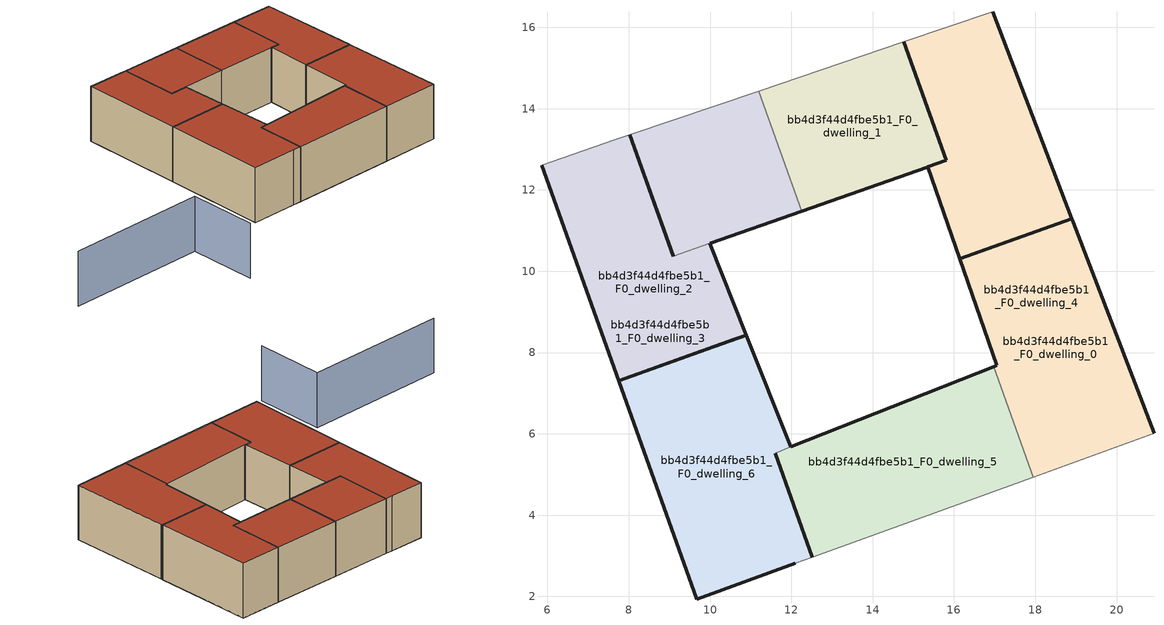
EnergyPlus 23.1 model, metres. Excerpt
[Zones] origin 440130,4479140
bb4d3f44d4fbe5b1_F0_dwelling_0
 floor ground (EU_floor_Construction): 20.92,6.01 18.94,11.2 18.9,11.29 16.62,10.47 16.14,10.3 17.06,7.69 16.97,7.66 17.95,4.93 z0; 18.9,11.29 16.14,10.3 16.62,10.47 z0; 18.9,11.29 16.96,16.38 14.77,15.64 15.81,12.73 15.35,12.57 16.14,10.3 z0
 wall outside (EU_wall_Construction): 16.96,16.38 18.9,11.29 16.62,10.47 16.14,10.3 15.35,12.57 / 15.35,12.56 15.81,12.73 14.77,15.64 z0:3
 wall adiabatic (EU_wall_Construction): 14.77,15.64 16.96,16.38 z0:3
 roof outside (EU_roof_Construction): 18.9,11.29 16.62,10.47 16.14,10.3 z3; 16.96,16.38 18.9,11.29 16.14,10.3 15.35,12.57 15.81,12.73 14.77,15.64 z3; 18.94,11.2 20.92,6.01 17.95,4.93 16.97,7.66 17.06,7.69 16.14,10.3 16.62,10.47 18.9,11.29 z3
bb4d3f44d4fbe5b1_F0_dwelling_1
 floor ground (EU_floor_Construction): 15.35,12.57 15.81,12.73 14.77,15.64 11.2,14.43 12.25,11.48 15.35,12.56 z0
 wall outside (EU_wall_Construction): 15.35,12.57 15.35,12.56 12.25,11.48 / 14.77,15.64 15.81,12.73 15.35,12.56 z0:3
 wall adiabatic (EU_wall_Construction): 11.2,14.43 14.77,15.64 z0:3
 wall to bb4d3f44d4fbe5b1_F0_dwelling_2 (EU_wall_Construction): 12.25,11.48 11.2,14.43 z0:3
 roof outside (EU_roof_Construction): 14.77,15.64 15.81,12.73 15.35,12.57 15.35,12.56 12.25,11.48 11.2,14.43 z3
bb4d3f44d4fbe5b1_F0_dwelling_2
 floor ground (EU_floor_Construction): 10.89,8.43 9.99,10.69 9.1,10.37 9.1,10.38 8.03,13.36 7.66,13.24 5.85,12.61 7.75,7.31 9.92,8.08 z0; 9.1,10.37 8.03,13.36 9.1,10.38 z0; 12.25,11.48 11.19,14.43 8.03,13.36 9.1,10.37 9.99,10.69 10,10.69 z0
 wall outside (EU_wall_Construction): 12.25,11.48 10,10.69 9.99,10.69 / 9.1,10.37 9.1,10.38 8.03,13.36 z0:3
 wall adiabatic (EU_wall_Construction): 8.03,13.36 11.2,14.43 z0:3
 wall to bb4d3f44d4fbe5b1_F0_dwelling_3 (EU_wall_Construction): 9.99,10.69 9.1,10.37 z0:3
 roof outside (EU_roof_Construction): 8.03,13.36 9.1,10.37 9.1,10.38 z3; 9.99,10.69 10.89,8.43 9.92,8.08 7.75,7.31 5.85,12.61 7.66,13.24 8.03,13.36 9.1,10.38 9.1,10.37 z3; 11.19,14.43 12.25,11.48 10,10.69 9.99,10.69 9.1,10.37 8.03,13.36 z3
bb4d3f44d4fbe5b1_F0_dwelling_3
 floor ground (EU_floor_Construction): 10.89,8.43 9.99,10.69 9.1,10.37 9.1,10.38 8.03,13.36 7.66,13.24 5.85,12.61 7.75,7.31 9.92,8.08 z0; 9.1,10.37 8.03,13.36 9.1,10.38 z0; 12.25,11.48 11.19,14.43 8.03,13.36 9.1,10.37 9.99,10.69 10,10.69 z0
 wall outside (EU_wall_Construction): 8.03,13.36 9.1,10.37 / 9.99,10.69 10.89,8.43 9.92,8.08 7.75,7.31 5.85,12.61 z0:3
 wall adiabatic (EU_wall_Construction): 5.85,12.61 7.66,13.24 8.03,13.36 z0:3
 roof outside (EU_roof_Construction): 8.03,13.36 9.1,10.37 9.1,10.38 z3; 9.99,10.69 10.89,8.43 9.92,8.08 7.75,7.31 5.85,12.61 7.66,13.24 8.03,13.36 9.1,10.38 9.1,10.37 z3; 11.19,14.43 12.25,11.48 10,10.69 9.99,10.69 9.1,10.37 8.03,13.36 z3
bb4d3f44d4fbe5b1_F0_dwelling_4
 floor ground (EU_floor_Construction): 20.92,6.01 18.94,11.2 18.9,11.29 16.62,10.47 16.14,10.3 17.06,7.69 16.97,7.66 17.95,4.93 z0; 18.9,11.29 16.14,10.3 16.62,10.47 z0; 18.9,11.29 16.96,16.38 14.77,15.64 15.81,12.73 15.35,12.57 16.14,10.3 z0
 wall outside (EU_wall_Construction): 16.97,7.66 17.06,7.69 16.14,10.3 18.9,11.29 18.94,11.2 20.92,6.01 z0:3
 wall adiabatic (EU_wall_Construction): 20.92,6.01 17.95,4.93 z0:3
 wall to bb4d3f44d4fbe5b1_F0_dwelling_5 (EU_wall_Construction): 17.95,4.93 16.98,7.66 z0:3
 roof outside (EU_roof_Construction): 18.9,11.29 16.62,10.47 16.14,10.3 z3; 16.96,16.38 18.9,11.29 16.14,10.3 15.35,12.57 15.81,12.73 14.77,15.64 z3; 18.94,11.2 20.92,6.01 17.95,4.93 16.97,7.66 17.06,7.69 16.14,10.3 16.62,10.47 18.9,11.29 z3
bb4d3f44d4fbe5b1_F0_dwelling_5
 floor ground (EU_floor_Construction): 17.95,4.93 16.97,7.66 11.99,5.68 11.98,5.68 11.6,5.53 11.6,5.52 12.52,2.96 z0
 wall outside (EU_wall_Construction): 12.52,2.96 11.6,5.52 11.6,5.53 / 11.98,5.68 11.99,5.68 16.97,7.66 z0:3
 wall adiabatic (EU_wall_Construction): 17.95,4.93 12.52,2.96 z0:3
 wall to bb4d3f44d4fbe5b1_F0_dwelling_6 (EU_wall_Construction): 11.6,5.53 11.98,5.68 z0:3
 roof outside (EU_roof_Construction): 16.97,7.66 17.95,4.93 12.52,2.96 11.6,5.52 11.6,5.53 11.98,5.68 11.99,5.68 z3
bb4d3f44d4fbe5b1_F0_dwelling_6
 floor ground (EU_floor_Construction): 12.1,2.81 12.52,2.96 11.6,5.53 11.98,5.68 10.89,8.43 10.6,8.33 7.75,7.31 9.67,1.93 z0
 wall outside (EU_wall_Construction): 11.6,5.53 12.52,2.96 / 12.1,2.81 9.67,1.93 7.75,7.31 10.6,8.33 10.89,8.43 11.98,5.68 z0:3
 wall adiabatic (EU_wall_Construction): 12.52,2.96 12.1,2.81 z0:3
 roof outside (EU_roof_Construction): 10.89,8.43 11.98,5.68 11.6,5.53 12.52,2.96 12.1,2.81 9.67,1.93 7.75,7.31 10.6,8.33 z3
shading: -1.5,-2.11 5.86,0.56 / 5.86,0.56 7.15,-3.01 z0:3
[Building]
EU S2 Campaign: North Axis=0; Terrain=City; Solar Distribution=FullExterior
[Site:Location]
Madrid: Latitude=40.5; Longitude=-3.5; Time Zone=1; Elevation=609
[SizingPeriod:WeatherFileDays]
AnnualSizingPeriod: Begin Month=1; Begin Day of Month=1; End Month=12; End Day of Month=31; Day of Week for Start Day=Monday; Use Weather File Daylight Saving Period=No; Use Weather File Rain and Snow Indicators=No
[MATERIAL]
EU_InternalMass_Material: Roughness=MediumRough; Thickness=0.1; Conductivity=1; Density=1800; Specific Heat=900; Thermal Absorptance=0.9; Solar Absorptance=0.7; Visible Absorptance=0.7
[MATERIAL:NOMASS] Roughness=MediumRough; Thermal Absorptance=0.9; Solar Absorptance=0.7; Visible Absorptance=0.7
Name | Thermal Resistance
EU_wall_NoMass | 0.380735
EU_roof_NoMass | 0.646412
EU_floor_NoMass | 0.834376
[CONSTRUCTION]
EU_wall_Construction: EU_wall_NoMass
EU_roof_Construction: EU_roof_NoMass
EU_floor_Construction: EU_floor_NoMass
EU_InternalMass_Construction: EU_InternalMass_Material
[ZONE] Type=1; Multiplier=1; Ceiling Height=autocalculate; Floor Area=autocalculate; Part of Total Floor Area=Yes
Name | Volume
bb4d3f44d4fbe5b1_F0_dwelling_0; bb4d3f44d4fbe5b1_F0_dwelling_4 | 94.2118
bb4d3f44d4fbe5b1_F0_dwelling_1 | 35.2877
bb4d3f44d4fbe5b1_F0_dwelling_2; bb4d3f44d4fbe5b1_F0_dwelling_3 | 77.6858
bb4d3f44d4fbe5b1_F0_dwelling_5 | 48.6295
bb4d3f44d4fbe5b1_F0_dwelling_6 | 54.9774
[INTERNALMASS] Construction=EU_InternalMass_Construction
Name | Zone or ZoneList | Surface Area
bb4d3f44d4fbe5b1_F0_dwelling_0_EU_InternalMass | bb4d3f44d4fbe5b1_F0_dwelling_0 | 14.1376
bb4d3f44d4fbe5b1_F0_dwelling_1_EU_InternalMass | bb4d3f44d4fbe5b1_F0_dwelling_1 | 11.7628
bb4d3f44d4fbe5b1_F0_dwelling_2_EU_InternalMass | bb4d3f44d4fbe5b1_F0_dwelling_2 | 10.54
bb4d3f44d4fbe5b1_F0_dwelling_3_EU_InternalMass | bb4d3f44d4fbe5b1_F0_dwelling_3 | 15.3555
bb4d3f44d4fbe5b1_F0_dwelling_4_EU_InternalMass | bb4d3f44d4fbe5b1_F0_dwelling_4 | 17.2668
bb4d3f44d4fbe5b1_F0_dwelling_5_EU_InternalMass | bb4d3f44d4fbe5b1_F0_dwelling_5 | 16.2097
bb4d3f44d4fbe5b1_F0_dwelling_6_EU_InternalMass | bb4d3f44d4fbe5b1_F0_dwelling_6 | 18.3259
[OTHEREQUIPMENT] Fuel Type=Electricity; Design Level Calculation Method=Watts/Area; Power per Zone Floor Area=1; Fraction Latent=0; Fraction Radiant=0; Fraction Lost=0; Carbon Dioxide Generation Rate=0; EndUse Subcategory=EU_Step8_InternalGains
Name | Zone or ZoneList or Space or SpaceList | Schedule
EU_Step8_InternalGain_bb4d3f44d4fbe5b1_F0_dwelling_0_f000 | bb4d3f44d4fbe5b1_F0_dwelling_0 | EU_Step8_GainSchedule_bb4d3f44d4fbe5b1_F0_dwelling_0_f000
EU_Step8_InternalGain_bb4d3f44d4fbe5b1_F0_dwelling_1_f000 | bb4d3f44d4fbe5b1_F0_dwelling_1 | EU_Step8_GainSchedule_bb4d3f44d4fbe5b1_F0_dwelling_1_f000
EU_Step8_InternalGain_bb4d3f44d4fbe5b1_F0_dwelling_2_f000 | bb4d3f44d4fbe5b1_F0_dwelling_2 | EU_Step8_GainSchedule_bb4d3f44d4fbe5b1_F0_dwelling_2_f000
EU_Step8_InternalGain_bb4d3f44d4fbe5b1_F0_dwelling_3_f000 | bb4d3f44d4fbe5b1_F0_dwelling_3 | EU_Step8_GainSchedule_bb4d3f44d4fbe5b1_F0_dwelling_3_f000
EU_Step8_InternalGain_bb4d3f44d4fbe5b1_F0_dwelling_4_f000 | bb4d3f44d4fbe5b1_F0_dwelling_4 | EU_Step8_GainSchedule_bb4d3f44d4fbe5b1_F0_dwelling_4_f000
EU_Step8_InternalGain_bb4d3f44d4fbe5b1_F0_dwelling_5_f000 | bb4d3f44d4fbe5b1_F0_dwelling_5 | EU_Step8_GainSchedule_bb4d3f44d4fbe5b1_F0_dwelling_5_f000
EU_Step8_InternalGain_bb4d3f44d4fbe5b1_F0_dwelling_6_f000 | bb4d3f44d4fbe5b1_F0_dwelling_6 | EU_Step8_GainSchedule_bb4d3f44d4fbe5b1_F0_dwelling_6_f000
[ZONEVENTILATION:DESIGNFLOWRATE] Schedule=EU_AlwaysOn; Design Flow Rate Calculation Method=AirChanges/Hour; Air Changes per Hour=0.68; Ventilation Type=Natural; Fan Pressure Rise=0; Fan Total Efficiency=1; Constant Term Coefficient=1; Temperature Term Coefficient=0; Velocity Term Coefficient=0; Velocity Squared Term Coefficient=0; Minimum Indoor Temperature=-100; Maximum Indoor Temperature=100; Delta Temperature=-100; Minimum Outdoor Temperature=-100; Maximum Outdoor Temperature=100; Maximum Wind Speed=40
Name | Zone or ZoneList or Space or SpaceList
EU_ConstantAir_bb4d3f44d4fbe5b1_F0_dwelling_0 | bb4d3f44d4fbe5b1_F0_dwelling_0
EU_ConstantAir_bb4d3f44d4fbe5b1_F0_dwelling_1 | bb4d3f44d4fbe5b1_F0_dwelling_1
EU_ConstantAir_bb4d3f44d4fbe5b1_F0_dwelling_2 | bb4d3f44d4fbe5b1_F0_dwelling_2
EU_ConstantAir_bb4d3f44d4fbe5b1_F0_dwelling_3 | bb4d3f44d4fbe5b1_F0_dwelling_3
EU_ConstantAir_bb4d3f44d4fbe5b1_F0_dwelling_4 | bb4d3f44d4fbe5b1_F0_dwelling_4
EU_ConstantAir_bb4d3f44d4fbe5b1_F0_dwelling_5 | bb4d3f44d4fbe5b1_F0_dwelling_5
EU_ConstantAir_bb4d3f44d4fbe5b1_F0_dwelling_6 | bb4d3f44d4fbe5b1_F0_dwelling_6
[HVACTEMPLATE:THERMOSTAT] Constant Heating Setpoint=20; Constant Cooling Setpoint=50
EU_HeatOnly_bb4d3f44d4fbe5b1_F0_dwelling_0; EU_HeatOnly_bb4d3f44d4fbe5b1_F0_dwelling_1; EU_HeatOnly_bb4d3f44d4fbe5b1_F0_dwelling_2; EU_HeatOnly_bb4d3f44d4fbe5b1_F0_dwelling_3; EU_HeatOnly_bb4d3f44d4fbe5b1_F0_dwelling_4; EU_HeatOnly_bb4d3f44d4fbe5b1_F0_dwelling_5; EU_HeatOnly_bb4d3f44d4fbe5b1_F0_dwelling_6
[HVACTEMPLATE:ZONE:IDEALLOADSAIRSYSTEM] System Availability Schedule=EU_AlwaysOn; Maximum Heating Supply Air Temperature=50; Minimum Cooling Supply Air Temperature=13; Maximum Heating Supply Air Humidity Ratio=0.0156; Minimum Cooling Supply Air Humidity Ratio=0.0077; Heating Limit=NoLimit; Cooling Limit=NoLimit; Heating Availability Schedule=EU_AlwaysOn; Cooling Availability Schedule=EU_CoolingOff; Dehumidification Control Type=ConstantSensibleHeatRatio; Cooling Sensible Heat Ratio=0.7; Dehumidification Setpoint=60; Humidification Control Type=None; Humidification Setpoint=30; Outdoor Air Method=None; Outdoor Air Flow Rate per Person=0.00944; Outdoor Air Flow Rate per Zone Floor Area=0; Outdoor Air Flow Rate per Zone=0; Demand Controlled Ventilation Type=None; Outdoor Air Economizer Type=NoEconomizer; Heat Recovery Type=None; Sensible Heat Recovery Effectiveness=0.7; Latent Heat Recovery Effectiveness=0.65
Name | Template Thermostat
bb4d3f44d4fbe5b1_F0_dwelling_0 | EU_HeatOnly_bb4d3f44d4fbe5b1_F0_dwelling_0
bb4d3f44d4fbe5b1_F0_dwelling_1 | EU_HeatOnly_bb4d3f44d4fbe5b1_F0_dwelling_1
bb4d3f44d4fbe5b1_F0_dwelling_2 | EU_HeatOnly_bb4d3f44d4fbe5b1_F0_dwelling_2
bb4d3f44d4fbe5b1_F0_dwelling_3 | EU_HeatOnly_bb4d3f44d4fbe5b1_F0_dwelling_3
bb4d3f44d4fbe5b1_F0_dwelling_4 | EU_HeatOnly_bb4d3f44d4fbe5b1_F0_dwelling_4
bb4d3f44d4fbe5b1_F0_dwelling_5 | EU_HeatOnly_bb4d3f44d4fbe5b1_F0_dwelling_5
bb4d3f44d4fbe5b1_F0_dwelling_6 | EU_HeatOnly_bb4d3f44d4fbe5b1_F0_dwelling_6
[SIZING:ZONE] Zone Cooling Design Supply Air Temperature Input Method=SupplyAirTemperature; Zone Cooling Design Supply Air Temperature=13; Zone Heating Design Supply Air Temperature Input Method=SupplyAirTemperature; Zone Heating Design Supply Air Temperature=50; Zone Cooling Design Supply Air Humidity Ratio=0.008; Zone Heating Design Supply Air Humidity Ratio=0.008; Cooling Design Air Flow Method=DesignDay; Cooling Design Air Flow Rate=0; Cooling Minimum Air Flow per Zone Floor Area=0.000762; Cooling Minimum Air Flow=0; Cooling Minimum Air Flow Fraction=0.2; Heating Design Air Flow Method=DesignDay; Heating Design Air Flow Rate=0; Heating Maximum Air Flow per Zone Floor Area=0.002032; Heating Maximum Air Flow=0.141576; Heating Maximum Air Flow Fraction=0.3; Account for Dedicated Outdoor Air System=No; Dedicated Outdoor Air System Control Strategy=NeutralSupplyAir; Dedicated Outdoor Air Low Setpoint Temperature for Design=autosize; Dedicated Outdoor Air High Setpoint Temperature for Design=autosize; Zone Load Sizing Method=Sensible Load Only No Latent Load; Zone Latent Cooling Design Supply Air Humidity Ratio Input Method=HumidityRatioDifference; Zone Cooling Design Supply Air Humidity Ratio Difference=0.005; Zone Latent Heating Design Supply Air Humidity Ratio Input Method=HumidityRatioDifference; Zone Humidification Design Supply Air Humidity Ratio Difference=0.005
bb4d3f44d4fbe5b1_F0_dwelling_0; bb4d3f44d4fbe5b1_F0_dwelling_1; bb4d3f44d4fbe5b1_F0_dwelling_2; bb4d3f44d4fbe5b1_F0_dwelling_3; bb4d3f44d4fbe5b1_F0_dwelling_4; bb4d3f44d4fbe5b1_F0_dwelling_5; bb4d3f44d4fbe5b1_F0_dwelling_6
[SCHEDULE:CONSTANT]
Name | Hourly Value
EU_AlwaysOn | 1
EU_CoolingOff | 0
[SCHEDULE:FILE] Column Number=1; Rows to Skip at Top=0; Number of Hours of Data=8760; Column Separator=Comma; Interpolate to Timestep=No; Minutes per Item=60; Adjust Schedule for Daylight Savings=Yes
Name | File
EU_Step8_GainSchedule_bb4d3f44d4fbe5b1_F0_dwelling_0_f000 | ../../schedules/bb4d3f44d4fbe5b1/bb4d3f44d4fbe5b1_F0_dwelling_0_f000_gain.csv
EU_Step8_GainSchedule_bb4d3f44d4fbe5b1_F0_dwelling_1_f000 | ../../schedules/bb4d3f44d4fbe5b1/bb4d3f44d4fbe5b1_F0_dwelling_1_f000_gain.csv
EU_Step8_GainSchedule_bb4d3f44d4fbe5b1_F0_dwelling_2_f000 | ../../schedules/bb4d3f44d4fbe5b1/bb4d3f44d4fbe5b1_F0_dwelling_2_f000_gain.csv
EU_Step8_GainSchedule_bb4d3f44d4fbe5b1_F0_dwelling_3_f000 | ../../schedules/bb4d3f44d4fbe5b1/bb4d3f44d4fbe5b1_F0_dwelling_3_f000_gain.csv
EU_Step8_GainSchedule_bb4d3f44d4fbe5b1_F0_dwelling_4_f000 | ../../schedules/bb4d3f44d4fbe5b1/bb4d3f44d4fbe5b1_F0_dwelling_4_f000_gain.csv
EU_Step8_GainSchedule_bb4d3f44d4fbe5b1_F0_dwelling_5_f000 | ../../schedules/bb4d3f44d4fbe5b1/bb4d3f44d4fbe5b1_F0_dwelling_5_f000_gain.csv
EU_Step8_GainSchedule_bb4d3f44d4fbe5b1_F0_dwelling_6_f000 | ../../schedules/bb4d3f44d4fbe5b1/bb4d3f44d4fbe5b1_F0_dwelling_6_f000_gain.csv
